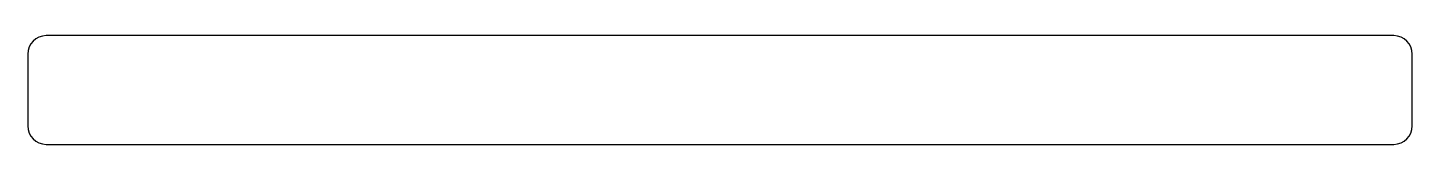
# Model space of a CAD drawing. Header units: millimetres. Extents: x -116 to 116, y -9 to 9.
import ezdxf

# ---------------------------------------------------------------- set-up
doc = ezdxf.new("R2010")
doc.units = ezdxf.units.MM
doc.layers.add('PERIMETER', color=5, linetype='CONTINUOUS')

msp = doc.modelspace()

# ---------------------------------------------------------------- linework, layer by layer
at = {"layer": 'PERIMETER'}
for p, q in [((112.5, 9.075), (-112.5, 9.075)), ((-115.575, 6), (-115.575, -6)), ((115.575, -6), (115.575, 6)), ((-112.5, -9.075), (112.5, -9.075))]:
    msp.add_line(p, q, dxfattribs=at)
for centre, start, end in [((-112.5, 6), 90, 180), ((112.5, 6), 0, 90), ((-112.5, -6), 180, 270), ((112.5, -6), 270, 360)]:
    msp.add_arc(centre, 3.075, start, end, dxfattribs=at)

doc.saveas('drawing.dxf')
